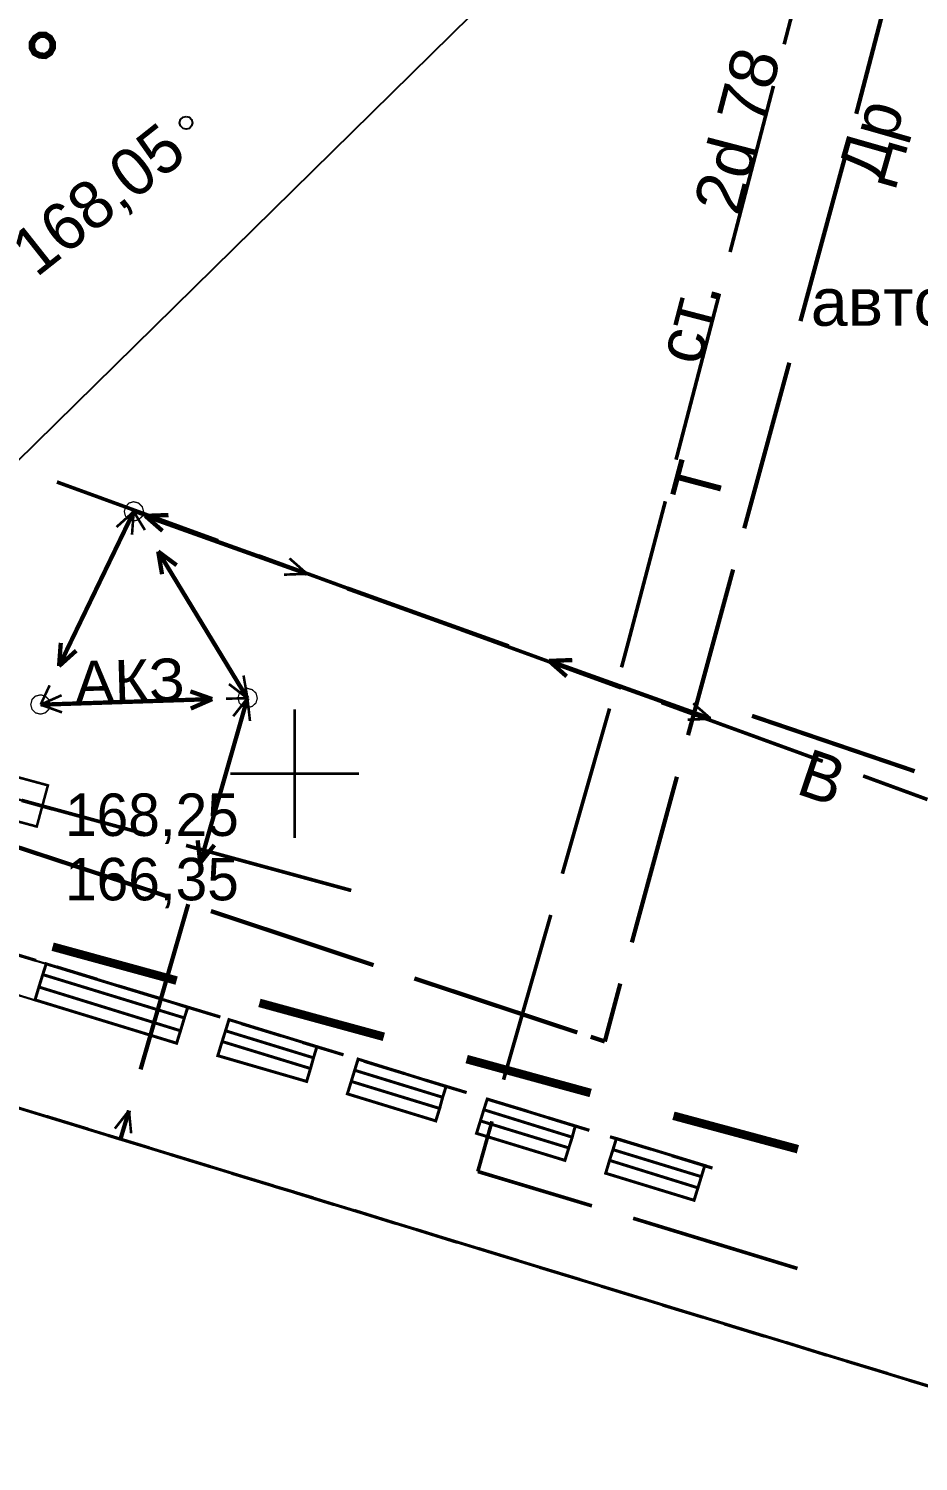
# Model space of a CAD drawing. Extents: x -2634 to -2115, y -2142 to -1393.
# Drawn here: x -2256.2 to -2235.46, y -1716.02 to -1682.63 of the extents above; entities that cross this region are included whole.
import ezdxf

# ---------------------------------------------------------------- set-up
doc = ezdxf.new("R2010")
doc.units = 0
doc.header["$MEASUREMENT"] = 0
for name, color, linetype in [('500_Дополн-Ступени__л', 7, 'Continuous'), ('500_Дороги-Проезжие_ч', 7, 'Continuous'), ('500_Линии_-Смотровые_', 7, 'Continuous'), ('500_Линии_-Электрокаб', 7, 'Continuous'), ('500_Объект-Опоры', 7, 'Continuous'), ('500_Рельеф-Высотные_о', 7, 'Continuous'), ('500_Строен-Здания', 7, 'Continuous'), ('500_Трубоп-Водопровод', 7, 'Continuous'), ('500_Трубоп-Канализаци', 7, 'Continuous'), ('500_Трубоп-Смотровые_', 7, 'Continuous'), ('500_Трубоп-Теплосети', 7, 'Continuous'), ('ЗАЯВКИ-Условные_з', 7, 'Continuous'), ('Красные_ли-Красные_ли', 7, 'Continuous'), ('Красные_ли-Линии_регу', 7, 'Continuous'), ('Красные_ли-Оси_улиц_к', 7, 'Continuous')]:
    doc.layers.add(name, color=color, linetype=linetype)
doc.styles.add('TARIAL', font='Arial')

msp = doc.modelspace()

# ---------------------------------------------------------------- linework, layer by layer
at = {"layer": '500_Дополн-Ступени__л', "color": 0, "const_width": 0.07}
for points in [[(-2255.87, -1704.68), (-2252.57, -1705.69), (-2252.49, -1705.44), (-2255.79, -1704.43)], [(-2255.87, -1704.68), (-2252.57, -1705.69), (-2252.66, -1705.99), (-2255.96, -1704.97)], [(-2255.96, -1704.97), (-2252.66, -1705.99), (-2252.75, -1706.28), (-2256.05, -1705.27)], [(-2249.48, -1706.36), (-2251.53, -1705.73), (-2251.61, -1705.99), (-2249.56, -1706.62)], [(-2249.72, -1707.17), (-2251.79, -1706.57), (-2251.69, -1706.24), (-2249.63, -1706.87)], [(-2251.69, -1706.24), (-2251.61, -1705.99), (-2249.56, -1706.62), (-2249.63, -1706.87)], [(-2248.68, -1707.17), (-2248.6, -1706.91), (-2246.55, -1707.54), (-2246.62, -1707.8)], [(-2246.47, -1707.29), (-2248.52, -1706.65), (-2248.6, -1706.91), (-2246.55, -1707.54)], [(-2246.71, -1708.09), (-2248.77, -1707.46), (-2248.68, -1707.17), (-2246.62, -1707.8)], [(-2245.67, -1708.09), (-2245.59, -1707.83), (-2243.53, -1708.47), (-2243.61, -1708.72)], [(-2243.46, -1708.21), (-2245.51, -1707.58), (-2245.59, -1707.83), (-2243.53, -1708.47)], [(-2243.7, -1709.01), (-2245.76, -1708.38), (-2245.67, -1708.09), (-2243.61, -1708.72)], [(-2240.44, -1709.13), (-2242.5, -1708.5), (-2242.58, -1708.76), (-2240.52, -1709.39)], [(-2242.66, -1709.01), (-2242.58, -1708.76), (-2240.52, -1709.39), (-2240.6, -1709.65)], [(-2240.69, -1709.94), (-2242.75, -1709.31), (-2242.66, -1709.01), (-2240.6, -1709.65)]]:
    msp.add_lwpolyline(points, close=True, dxfattribs=at)
at = {"layer": '500_Линии_-Смотровые_', "color": 0, "const_width": 0.03}
for points in [[(-2253.75, -1693.66), (-2253.64, -1693.69), (-2253.55, -1693.78), (-2253.52, -1693.89), (-2253.55, -1694), (-2253.64, -1694.08), (-2253.75, -1694.11), (-2253.86, -1694.08), (-2253.94, -1694), (-2253.97, -1693.89), (-2253.94, -1693.78), (-2253.86, -1693.69)], [(-2255.92, -1698.16), (-2255.81, -1698.19), (-2255.73, -1698.27), (-2255.7, -1698.39), (-2255.73, -1698.5), (-2255.81, -1698.58), (-2255.92, -1698.61), (-2256.04, -1698.58), (-2256.12, -1698.5), (-2256.15, -1698.39), (-2256.12, -1698.27), (-2256.04, -1698.19)], [(-2251.1, -1698.01), (-2250.99, -1698.04), (-2250.9, -1698.12), (-2250.87, -1698.24), (-2250.9, -1698.35), (-2250.99, -1698.43), (-2251.1, -1698.46), (-2251.21, -1698.43), (-2251.29, -1698.35), (-2251.32, -1698.24), (-2251.29, -1698.12), (-2251.21, -1698.04)]]:
    msp.add_lwpolyline(points, close=True, dxfattribs=at)
at = {"layer": '500_Линии_-Электрокаб', "color": 1}
for points, const_width in [([(-2253.75, -1693.89), (-2255.49, -1697.49)], 0.1), ([(-2253.7, -1693.97), (-2253.75, -1693.89)], 0.1), ([(-2253.75, -1693.89), (-2254.15, -1694.25)], 0.06), ([(-2253.75, -1693.89), (-2253.79, -1694.43)], 0.06), ([(-2253.75, -1693.89), (-2253.28, -1694.06)], 0.06), ([(-2253.75, -1693.89), (-2253.49, -1694.32)], 0.06), ([(-2252.94, -1693.97), (-2253.48, -1693.99)], 0.1), ([(-2249.71, -1695.34), (-2253.48, -1693.99)], 0.1), ([(-2253.08, -1694.34), (-2253.48, -1693.99)], 0.1), ([(-2251.1, -1698.24), (-2253.18, -1694.82)], 0.1), ([(-2253.09, -1695.35), (-2253.18, -1694.82)], 0.1), ([(-2252.75, -1695.14), (-2253.18, -1694.82)], 0.1), ([(-2249.71, -1695.34), (-2250.12, -1694.98)], 0.06), ([(-2249.71, -1695.34), (-2250.25, -1695.36)], 0.06), ([(-2245.01, -1697.03), (-2248.77, -1695.68)], 0.1), ([(-2255.45, -1696.95), (-2255.49, -1697.49)], 0.1), ([(-2255.09, -1697.13), (-2255.49, -1697.49)], 0.1), ([(-2243.53, -1697.35), (-2244.07, -1697.37)], 0.1), ([(-2240.33, -1698.71), (-2244.07, -1697.37)], 0.1), ([(-2243.66, -1697.73), (-2244.07, -1697.37)], 0.1), ([(-2251.1, -1698.24), (-2251.19, -1697.71)], 0.06), ([(-2255.92, -1698.39), (-2255.71, -1697.94)], 0.06), ([(-2255.92, -1698.39), (-2255.43, -1698.17)], 0.06), ([(-2252.43, -1698.08), (-2251.92, -1698.26)], 0.1), ([(-2251.1, -1698.24), (-2251.53, -1697.91)], 0.06), ([(-2255.92, -1698.39), (-2251.92, -1698.26)], 0.1), ([(-2255.92, -1698.39), (-2255.42, -1698.57)], 0.06), ([(-2252.42, -1698.48), (-2251.92, -1698.26)], 0.1), ([(-2251.1, -1698.24), (-2252.2, -1702.08)], 0.1), ([(-2251.1, -1698.24), (-2251.6, -1698.25)], 0.06), ([(-2251.1, -1698.24), (-2251.43, -1698.66)], 0.06), ([(-2251.1, -1698.24), (-2251.04, -1698.77)], 0.06), ([(-2240.32, -1698.7), (-2240.71, -1698.36)], 0.06), ([(-2240.33, -1698.72), (-2240.84, -1698.74)], 0.06), ([(-2240.3, -1698.71), (-2240.33, -1698.71)], 0.1), ([(-2240.3, -1698.71), (-2240.33, -1698.7)], 0.06), ([(-2240.3, -1698.71), (-2240.32, -1698.72)], 0.06), ([(-2235.55, -1699.94), (-2239.34, -1698.65)], 0.1), ([(-2252.26, -1701.55), (-2252.2, -1702.08)], 0.1), ([(-2251.87, -1701.66), (-2252.2, -1702.08)], 0.1), ([(-2252.48, -1703.04), (-2253.59, -1706.89)], 0.1), ([(-2253.86, -1707.85), (-2254.19, -1708.27)], 0.06), ([(-2253.86, -1707.85), (-2254.06, -1708.52)], 0.1), ([(-2253.86, -1707.85), (-2253.81, -1708.38)], 0.06), ([(-2254.06, -1708.52), (-2253.92, -1708.04)], 0.06)]:
    msp.add_lwpolyline(points, dxfattribs=dict(at, const_width=const_width))
at = {"layer": '500_Объект-Опоры', "color": 0, "const_width": 0.05}
msp.add_lwpolyline([(-2257.02, -1704.98), (-2256.76, -1704.14), (-2255.79, -1704.43), (-2256.05, -1705.28)], close=True, dxfattribs=at)
at = {"layer": '500_Рельеф-Высотные_о', "color": 0}
msp.add_lwpolyline([(-2252.53, -1684.68), (-2252.45, -1684.7), (-2252.4, -1684.75), (-2252.38, -1684.83), (-2252.4, -1684.9), (-2252.45, -1684.96), (-2252.53, -1684.98), (-2252.6, -1684.96), (-2252.66, -1684.9), (-2252.68, -1684.83), (-2252.66, -1684.75), (-2252.6, -1684.7)], close=True, dxfattribs=at)
at = {"layer": '500_Строен-Здания', "color": 0, "const_width": 0.075}
for points in [[(-2256.99, -1704.06), (-2256.03, -1704.35)], [(-2255.55, -1704.5), (-2254.6, -1704.79)], [(-2254.12, -1704.94), (-2253.16, -1705.23)], [(-2252.69, -1705.38), (-2251.73, -1705.67)], [(-2251.25, -1705.82), (-2250.3, -1706.11)], [(-2249.82, -1706.26), (-2248.86, -1706.55)], [(-2248.38, -1706.7), (-2247.43, -1706.99)], [(-2246.95, -1707.14), (-2245.99, -1707.43)], [(-2245.52, -1707.58), (-2244.56, -1707.87)], [(-2255.77, -1707.99), (-2254.82, -1708.28)], [(-2244.08, -1708.02), (-2243.13, -1708.31)], [(-2254.34, -1708.43), (-2253.38, -1708.72)], [(-2242.65, -1708.46), (-2241.69, -1708.75)], [(-2252.9, -1708.87), (-2251.95, -1709.16)], [(-2241.21, -1708.9), (-2240.26, -1709.19)], [(-2251.47, -1709.31), (-2250.51, -1709.6)], [(-2250.01, -1709.75), (-2250.49, -1709.61)], [(-2250.04, -1709.75), (-2250.02, -1709.75)], [(-2250.02, -1709.75), (-2249.08, -1710.04)], [(-2250.02, -1709.75), (-2249.55, -1709.89)], [(-2248.6, -1710.18), (-2247.64, -1710.48)], [(-2247.17, -1710.62), (-2246.21, -1710.92)], [(-2245.73, -1711.06), (-2244.78, -1711.35)], [(-2244.3, -1711.5), (-2243.34, -1711.79)], [(-2242.86, -1711.94), (-2241.91, -1712.23)], [(-2241.43, -1712.38), (-2240.47, -1712.67)], [(-2239.99, -1712.82), (-2239.04, -1713.11)], [(-2238.56, -1713.25), (-2237.6, -1713.55)], [(-2237.13, -1713.69), (-2236.17, -1713.98)], [(-2235.69, -1714.13), (-2234.73, -1714.42)]]:
    msp.add_lwpolyline(points, dxfattribs=at)
at = {"layer": '500_Строен-Здания', "color": 0, "const_width": 0.07}
msp.add_lwpolyline([(-2305.69, -1839.75), (-2296.43, -1809.31), (-2296.37, -1809.15), (-2273.6, -1734.35), (-2264.74, -1705.25), (-2250.02, -1709.75), (-2170.67, -1734), (-2204.78, -1846.48), (-2205.99, -1850.46), (-2211.31, -1867.98)], close=True, dxfattribs=at)
at = {"layer": '500_Трубоп-Водопровод', "color": 94, "const_width": 0.085}
for points in [[(-2251.78, -1694.57), (-2255.54, -1693.2)], [(-2247.09, -1696.29), (-2250.84, -1694.92)], [(-2242.39, -1698), (-2246.15, -1696.63)], [(-2237.69, -1699.71), (-2241.45, -1698.34)], [(-2235.25, -1700.6), (-2236.75, -1700.05)]]:
    msp.add_lwpolyline(points, dxfattribs=at)
at = {"layer": '500_Трубоп-Канализаци', "color": 32, "const_width": 0.1}
for points in [[(-2235.9, -1680.75), (-2236.91, -1684.62)], [(-2237.22, -1685.8), (-2238.21, -1689.45)], [(-2237.16, -1685.59), (-2237.22, -1685.8)], [(-2238.47, -1690.42), (-2239.52, -1694.28)], [(-2239.78, -1695.24), (-2240.83, -1699.1)], [(-2241.09, -1700.07), (-2242.14, -1703.93)], [(-2256.7, -1701.63), (-2252.9, -1702.88)], [(-2251.95, -1703.2), (-2248.16, -1704.46)], [(-2247.21, -1704.77), (-2243.41, -1706.03)], [(-2242.41, -1704.89), (-2242.77, -1706.24)], [(-2242.77, -1706.24), (-2242.68, -1705.9)], [(-2242.77, -1706.24), (-2243.1, -1706.13)]]:
    msp.add_lwpolyline(points, dxfattribs=at)
at = {"layer": '500_Трубоп-Канализаци', "color": 34, "const_width": 0.085}
for points in [[(-2253.5, -1701.4), (-2256.36, -1700.62)], [(-2256.36, -1700.62), (-2255.64, -1700.82)], [(-2248.68, -1702.72), (-2252.53, -1701.67)]]:
    msp.add_lwpolyline(points, dxfattribs=at)
at = {"layer": '500_Трубоп-Смотровые_', "color": 0, "const_width": 0.06}
msp.add_lwpolyline([(-2256.98, -1700.97), (-2256.71, -1700.01), (-2255.75, -1700.27), (-2256.01, -1701.23)], close=True, dxfattribs=at)
at = {"layer": '500_Трубоп-Смотровые_', "color": 0, "const_width": 0.055}
msp.add_lwpolyline([(-2256.84, -1700.49), (-2255.88, -1700.75)], dxfattribs=at)
at = {"layer": '500_Трубоп-Теплосети', "color": 174, "const_width": 0.085}
for points in [[(-2237.66, -1679.43), (-2238.59, -1683)], [(-2238.84, -1683.97), (-2239.85, -1687.84)], [(-2240.1, -1688.81), (-2241.11, -1692.68)], [(-2241.36, -1693.65), (-2242.23, -1696.96)], [(-2242.23, -1696.96), (-2242.38, -1697.52)], [(-2242.66, -1698.48), (-2243.76, -1702.33)], [(-2244.03, -1703.29), (-2245.13, -1707.13)], [(-2245.4, -1708.1), (-2245.73, -1709.27)], [(-2245.73, -1709.27), (-2243.07, -1710.07)], [(-2242.11, -1710.36), (-2238.28, -1711.53)]]:
    msp.add_lwpolyline(points, dxfattribs=at)
at = {"layer": 'ЗАЯВКИ-Условные_з', "color": 98, "const_width": 0.065}
for points in [[(-2250, -1701.5), (-2250, -1698.5)], [(-2248.5, -1700), (-2251.5, -1700)]]:
    msp.add_lwpolyline(points, dxfattribs=at)
at = {"layer": 'Красные_ли-Красные_ли', "color": 12}
msp.add_line((-2218.3, -1655.18), (-2272.7, -1708.69), dxfattribs=at)
at = {"layer": 'Красные_ли-Линии_регу', "color": 0, "const_width": 0.2}
for points in [[(-2255.64, -1704.03), (-2252.75, -1704.82)], [(-2250.82, -1705.34), (-2247.92, -1706.13)], [(-2245.99, -1706.65), (-2243.1, -1707.44)], [(-2241.17, -1707.97), (-2238.27, -1708.75)]]:
    msp.add_lwpolyline(points, dxfattribs=at)
at = {"layer": 'Красные_ли-Оси_улиц_к', "color": 12, "const_width": 0.15}
msp.add_lwpolyline([(-2255.7, -1683.2), (-2255.81, -1683.27), (-2255.94, -1683.26), (-2256.06, -1683.2), (-2256.12, -1683.09), (-2256.12, -1682.96), (-2256.05, -1682.85), (-2255.94, -1682.78), (-2255.81, -1682.78), (-2255.7, -1682.85), (-2255.64, -1682.96), (-2255.64, -1683.09)], close=True, dxfattribs=at)

# ---------------------------------------------------------------- texts
at = {"layer": '500_Дороги-Проезжие_ч', "color": 0, "style": 'TARIAL'}
msp.add_text('автостоянка ', height=1.11, dxfattribs=at).set_placement((-2237.97, -1689.56))
at = {"layer": '500_Линии_-Электрокаб', "color": 0, "style": 'TARIAL'}
msp.add_text('АКЗ ', height=0.99, rotation=1.76, dxfattribs=at).set_placement((-2255.11, -1698.37))
at = {"layer": '500_Рельеф-Высотные_о', "color": 214}
msp.add_text('168,05', height=1.11, rotation=38.34, dxfattribs=at).set_placement((-2256.02, -1688.45))
at = {"layer": '500_Трубоп-Водопровод', "color": 94}
msp.add_text('В', height=1.11, rotation=341.29, dxfattribs=at).set_placement((-2238.35, -1700.45))
at = {"layer": '500_Трубоп-Канализаци', "color": 14}
msp.add_text('Др', height=1.11, rotation=74.05, dxfattribs=at).set_placement((-2236.29, -1686.26))
at = {"layer": '500_Трубоп-Смотровые_', "color": 5}
for s, p in [('168,25', (-2255.35, -1701.45)), ('166,35', (-2255.35, -1702.95))]:
    msp.add_text(s, height=0.99, dxfattribs=at).set_placement(p)
at = {"layer": '500_Трубоп-Теплосети', "color": 174, "style": 'TARIAL'}
for s, p in [('2d 78', (-2239.64, -1687.03)), ('ст.', (-2240.55, -1690.52))]:
    msp.add_text(s, height=1.11, rotation=75.41, dxfattribs=at).set_placement(p)
at = {"layer": '500_Трубоп-Теплосети', "color": 174}
msp.add_text('Т', height=1.11, rotation=75.17, dxfattribs=at).set_placement((-2240.18, -1693.79))

doc.saveas('drawing.dxf')
